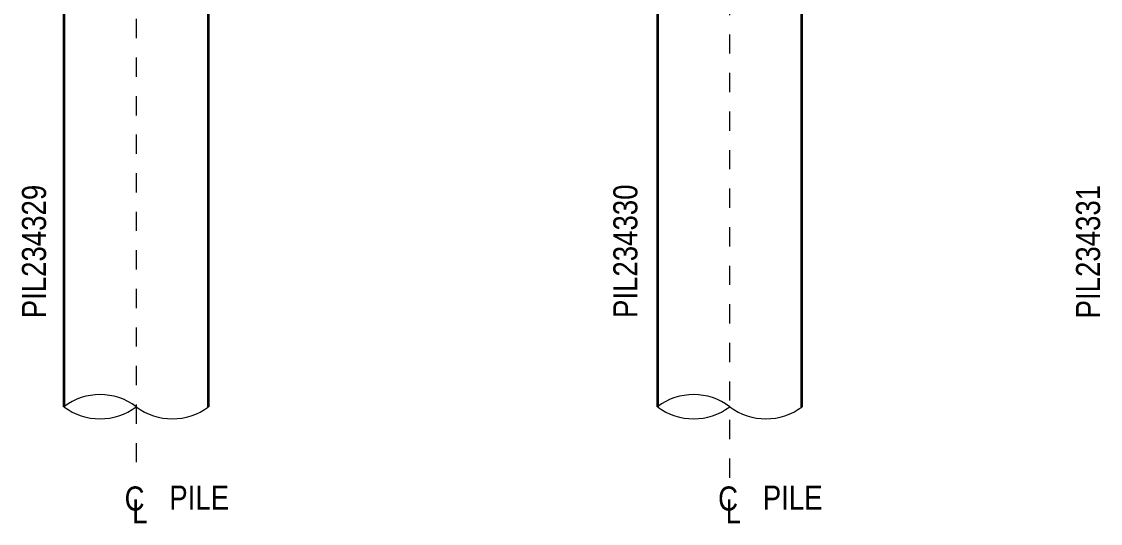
# Model space of a CAD drawing. Header units: metres. Extents: x -1691 to -1609, y 3 to 593.
# Drawn here: x -1620.4 to -1614.8, y 13.39 to 15.99 of the extents above; entities that cross this region are included whole.
import ezdxf

# ---------------------------------------------------------------- set-up
doc = ezdxf.new("R2010")
doc.units = ezdxf.units.M
doc.linetypes.add('JacobsCenter', pattern=[0.015, 0.009, -0.0015, 0.003, -0.0015])
doc.linetypes.add('JacobsDash', pattern=[0.0045, 0.003, -0.0015])
for name, color, linetype, lineweight in [('D-BDGE', 7, 'Continuous', 13), ('D-BDGE-FNDN-LINES-18-HID', 7, 'JacobsDash', 18), ('D-BDGE-FNDN-PILE-CONC', 7, 'Continuous', 50), ('D-BDGE-LINE', 7, 'Continuous', 9), ('D-ENHA-GEN-LINE', 7, 'Continuous', 9), ('D-ENHA-TEXT-TAG', 7, 'Continuous', 18)]:
    doc.layers.add(name, color=color, linetype=linetype, lineweight=lineweight)
doc.styles.add('Arial Narrow_1', font='ARIALN.TTF', dxfattribs={"height": 0.125})

# ---------------------------------------------------------------- blocks, each defined once
blk = doc.blocks.new('01_SFO_FRP_Pile_CastInPlace_CS - CAST-IN-PLACE PILE - 0750-V7-DRG-2871072 - ABUTMENT B CONCRETE ELEVATION')
at = {"layer": 'D-BDGE-FNDN-LINES-18-HID', "lineweight": 35}
for p, q in [((-1661.9536, 17.9074), (-1661.9536, 17.8571)), ((-1661.9536, 17.9074), (-1661.5787, 17.9074)), ((-1661.9536, 17.9074), (-1661.5788, 17.9074)), ((-1661.5787, 17.9074), (-1661.2036, 17.9074)), ((-1661.5786, 17.9074), (-1661.2036, 17.9074)), ((-1661.2036, 17.8496), (-1661.2036, 17.9074))]:
    blk.add_line(p, q, dxfattribs=at)
at = {"layer": 'D-BDGE-FNDN-PILE-CONC', "lineweight": 35}
for p, q in [((-1661.9536, 17.8571), (-1661.9536, 13.9919)), ((-1661.2036, 13.9914), (-1661.2036, 17.8495))]:
    blk.add_line(p, q, dxfattribs=at)
blk = doc.blocks.new('01_SFO_FRP_Pile_CastInPlace_CS - CAST-IN-PLACE PILE - 0750-V8-DRG-2871072 - ABUTMENT B CONCRETE ELEVATION')
at = {"layer": 'D-BDGE-FNDN-LINES-18-HID', "lineweight": 35}
for p, q in [((-1658.8737, 17.8767), (-1658.8737, 17.8262)), ((-1658.8737, 17.8767), (-1658.4988, 17.8767)), ((-1658.8737, 17.8767), (-1658.4988, 17.8767)), ((-1658.4988, 17.8767), (-1658.1237, 17.8767)), ((-1658.4986, 17.8767), (-1658.1237, 17.8767)), ((-1658.1237, 17.8186), (-1658.1237, 17.8767))]:
    blk.add_line(p, q, dxfattribs=at)
at = {"layer": 'D-BDGE-FNDN-PILE-CONC', "lineweight": 35}
for p, q in [((-1658.8737, 17.8261), (-1658.8737, 13.9919)), ((-1658.1237, 13.9913), (-1658.1237, 17.8186))]:
    blk.add_line(p, q, dxfattribs=at)
blk = doc.blocks.new('CS_DET_Pile-Column_BreakLine - CS_Tubular BreakLine-5488458-DRG-2871072 - ABUTMENT B CONCRETE ELEVATION')
at = {"layer": 'D-BDGE-LINE', "lineweight": 18}
for centre, start, end in [((-1683.2457, 13.7433), 52.9573, 127.0427), ((-1683.2457, 14.2405), 232.9573, 307.0427), ((-1682.8704, 14.2405), 232.9573, 307.0427)]:
    blk.add_arc(centre, 0.3115, start, end, dxfattribs=at)
blk = doc.blocks.new('CS_Annot_Centreline Symbol1 - CS_Annot_Centreline Symbol 2-5308920-DRG-2871072 - ABUTMENT B CONCRETE ELEVATION')
at = {"layer": 'D-ENHA-GEN-LINE', "char_height": 0.125, "attachment_point": 1, "style": 'Arial Narrow_1'}
for s, insert, width in [('C  ', (-1688.4584, 13.5781), 0.220464), ('L', (-1688.4194, 13.5114), 0.096202)]:
    blk.add_mtext(s, dxfattribs=dict(at, insert=insert, width=width))

msp = doc.modelspace()

# ---------------------------------------------------------------- linework, layer by layer
at = {"layer": 'D-BDGE', "linetype": 'JacobsCenter', "lineweight": 18}
for p, q in [((-1619.8028, 18.4034), (-1619.8028, 13.6034)), ((-1616.7229, 18.3234), (-1616.7229, 13.6034))]:
    msp.add_line(p, q, dxfattribs=at)

# ---------------------------------------------------------------- block references
at = {"layer": 'D-BDGE-FNDN-LINES-18-HID', "lineweight": 35}
for name in ['01_SFO_FRP_Pile_CastInPlace_CS - CAST-IN-PLACE PILE - 0750-V7-DRG-2871072 - ABUTMENT B CONCRETE ELEVATION', '01_SFO_FRP_Pile_CastInPlace_CS - CAST-IN-PLACE PILE - 0750-V8-DRG-2871072 - ABUTMENT B CONCRETE ELEVATION']:
    msp.add_blockref(name, (41.7759, 0), dxfattribs=at)
at = {"layer": 'D-BDGE-LINE'}
for p in [(63.2559, 0), (66.3359, 0)]:
    msp.add_blockref('CS_DET_Pile-Column_BreakLine - CS_Tubular BreakLine-5488458-DRG-2871072 - ABUTMENT B CONCRETE ELEVATION', p, dxfattribs=at)
at = {"layer": 'D-ENHA-GEN-LINE'}
for p in [(68.596, 0), (71.6759, 0)]:
    msp.add_blockref('CS_Annot_Centreline Symbol1 - CS_Annot_Centreline Symbol 2-5308920-DRG-2871072 - ABUTMENT B CONCRETE ELEVATION', p, dxfattribs=at)

# ---------------------------------------------------------------- texts
at = {"layer": 'D-ENHA-GEN-LINE', "char_height": 0.125, "attachment_point": 1, "style": 'Arial Narrow_1', "bg_fill": 3, "box_fill_scale": 1, "bg_fill_color": 256, "bg_fill_true_color": 13158600, "bg_fill_transparency": 0}
for insert in [(-1619.6306, 13.5827), (-1616.5506, 13.5827)]:
    msp.add_mtext('PILE', dxfattribs=dict(at, insert=insert))
at = {"layer": 'D-ENHA-TEXT-TAG', "lineweight": 9, "char_height": 0.125, "attachment_point": 1, "rotation": 90, "style": 'Arial Narrow_1', "bg_fill": 3, "box_fill_scale": 1, "bg_fill_color": 256, "bg_fill_true_color": 13158600, "bg_fill_transparency": 0}
for s, insert in [('PIL234329', (-1620.3952, 14.4504)), ('PIL234330', (-1617.3264, 14.452)), ('PIL234331', (-1614.9254, 14.4498))]:
    msp.add_mtext(s, dxfattribs=dict(at, insert=insert))

doc.saveas('drawing.dxf')
